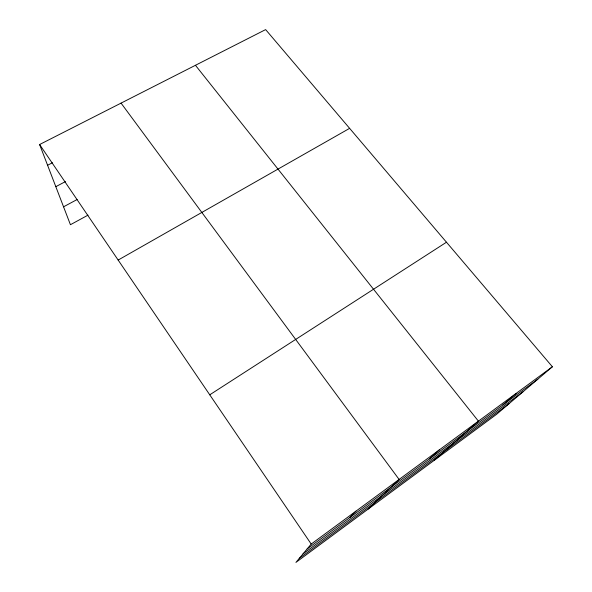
<?xml version="1.0" encoding="UTF-8"?>
<svg xmlns="http://www.w3.org/2000/svg" width="592" height="592" viewBox="0 0 592 592"><rect width="100%" height="100%" fill="white"/><g stroke="black" fill="none" stroke-linecap="round" stroke-linejoin="round"><path stroke-width="0.89" d="M552.388 366.759L311.207 544.055L295.933 562.4L496.621 414.274L552.388 366.759L265.638 29.6L39.612 144.522L70.433 224.716L88.016 215.133M349.805 517.534L355.984 511.14M368.172 509.076L399.112 479.439L121.057 103.112M429.518 458.874L439.456 449.779M434.232 460.324L478.41 421.141L195.449 65.29M502.889 404.876L516.032 393.488M307.159 548.917L537.817 379.176M303.052 553.853L522.877 391.904M299.256 558.411L508.935 403.781M209.753 394.812L446.472 242.224M118.156 260.058L349.62 128.346M63.551 206.815L77.115 199.526M55.811 186.672L65.431 181.603M47.582 165.264L52.422 162.756M39.612 144.522L311.207 544.055"/></g></svg>
